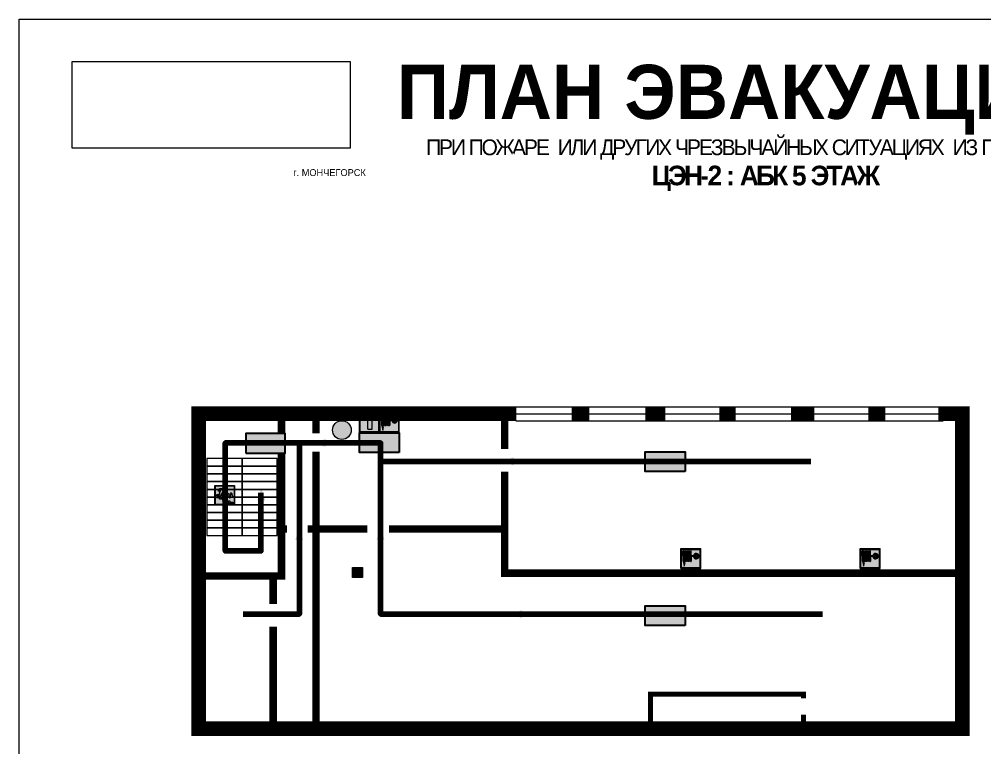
# Model space of a CAD drawing. Header units: millimetres. Extents: x 13810 to 67229, y 12374 to 21950.
# Drawn here: x 22937 to 23329.6, y 15434.5 to 15730.6 of the extents above; entities that cross this region are included whole.
import ezdxf

# ---------------------------------------------------------------- set-up
doc = ezdxf.new("R2010")
doc.units = ezdxf.units.MM
doc.layers.add('План_Штампы', color=7, linetype='Continuous')
doc.styles.add('обычный', font='arial.ttf')
picture_1 = doc.add_image_def('image1.jpg', size_in_pixel=(337, 105))

# ---------------------------------------------------------------- blocks, each defined once
blk = doc.blocks.new('вниз')
at = {"lineweight": 0, "true_color": 0xffffff}
h = blk.add_hatch(color=7, dxfattribs=at)
h.dxf.hatch_style = 1
h.paths.add_polyline_path([(40994.51, -4472.22), (40986.51, -4472.22), (40986.51, -4480.22), (40994.51, -4480.22)])
h.paths.add_polyline_path([(40994.31, -4472.42), (40994.31, -4480.01), (40986.71, -4480.01), (40986.71, -4472.42)], flags=16)
h.paths.add_polyline_path([(40988.43, -4473.53), (40989.43, -4473.53), (40990.19, -4473.96), (40990.19, -4474.6), (40991, -4474.6), (40991, -4475.06), (40989.73, -4475.06), (40989.73, -4474.46), (40989.3, -4475.18), (40990.17, -4475.7), (40990.17, -4477.11), (40989.63, -4477.11), (40989.63, -4476.01), (40988.94, -4475.59), (40988.94, -4476.46), (40988.94, -4476.46), (40987.47, -4476.46), (40987.26, -4476.46), (40987.26, -4475.92), (40988.4, -4475.92), (40988.4, -4475.2), (40989.1, -4473.99), (40988.66, -4473.99), (40988.24, -4474.7), (40987.86, -4474.47), (40988.41, -4473.56)], flags=0)
h.paths.add_polyline_path([(40990.55, -4473.29, -1), (40989.69, -4473.29, -1)], flags=0)
h.paths.add_polyline_path([(40988.85, -4476.89), (40988.85, -4477.43), (40990.1, -4477.43), (40990.1, -4477.99), (40991.34, -4477.99), (40991.34, -4478.54), (40992.59, -4478.54), (40992.59, -4479.09), (40993.83, -4479.09), (40993.83, -4479.52), (40992.17, -4479.52), (40992.17, -4478.97), (40990.91, -4478.97), (40990.91, -4478.41), (40989.68, -4478.41), (40989.68, -4477.86), (40988.43, -4477.86), (40988.43, -4477.31), (40987.6, -4477.31), (40987.18, -4477.31), (40987.18, -4476.89)], flags=0)
h.paths.add_polyline_path([(40991.61, -4475.33), (40993.12, -4476.2), (40992.9, -4475.27), (40993.48, -4475.6), (40993.83, -4476.88), (40992.56, -4477.22), (40991.97, -4476.88), (40992.9, -4476.61), (40991.38, -4475.74), (40991.58, -4475.39)], flags=0)
h.paths.add_polyline_path([(40990.19, -4473.96), (40989.43, -4473.53), (40988.43, -4473.53), (40988.41, -4473.56), (40987.86, -4474.47), (40988.24, -4474.7), (40988.66, -4473.99), (40989.1, -4473.99), (40988.4, -4475.2), (40988.4, -4475.92), (40987.26, -4475.92), (40987.26, -4476.46), (40987.47, -4476.46), (40988.94, -4476.46), (40988.94, -4476.27), (40988.94, -4475.59), (40989.63, -4476.01), (40989.63, -4477.11), (40990.17, -4477.11), (40990.17, -4475.7), (40989.3, -4475.18), (40989.73, -4474.46), (40989.73, -4475.06), (40991, -4475.06), (40991, -4474.6), (40990.19, -4474.6)], flags=0)
h.paths.add_polyline_path([(40990.55, -4473.29, 1), (40989.69, -4473.29, 1)], flags=0)
h.paths.add_polyline_path([(40991.61, -4475.33), (40991.58, -4475.39), (40991.38, -4475.74), (40992.9, -4476.61), (40991.97, -4476.88), (40992.56, -4477.22), (40993.83, -4476.88), (40993.48, -4475.6), (40992.9, -4475.27), (40993.12, -4476.2)], flags=0)
h.paths.add_polyline_path([(40990.1, -4477.43), (40988.85, -4477.43), (40988.85, -4476.89), (40987.18, -4476.89), (40987.18, -4477.31), (40987.6, -4477.31), (40988.43, -4477.31), (40988.43, -4477.86), (40989.68, -4477.86), (40989.68, -4478.41), (40990.91, -4478.41), (40990.91, -4478.97), (40992.17, -4478.97), (40992.17, -4479.52), (40993.83, -4479.52), (40993.83, -4479.09), (40992.59, -4479.09), (40992.59, -4478.54), (40991.34, -4478.54), (40991.34, -4477.99), (40990.1, -4477.99)], flags=0)
at = {"lineweight": 0}
h = blk.add_hatch(color=126, dxfattribs=at)
h.dxf.hatch_style = 1
h.paths.add_polyline_path([(40994.31, -4472.42), (40986.71, -4472.42), (40986.71, -4480.01), (40994.31, -4480.01)])
h.paths.add_polyline_path([(40988.43, -4473.53), (40989.43, -4473.53), (40990.19, -4473.96), (40990.19, -4474.6), (40991, -4474.6), (40991, -4475.06), (40989.73, -4475.06), (40989.73, -4474.46), (40989.3, -4475.18), (40990.17, -4475.7), (40990.17, -4477.11), (40989.63, -4477.11), (40989.63, -4476.01), (40988.94, -4475.59), (40988.94, -4476.46), (40988.94, -4476.46), (40987.47, -4476.46), (40987.26, -4476.46), (40987.26, -4475.92), (40988.4, -4475.92), (40988.4, -4475.2), (40989.1, -4473.99), (40988.66, -4473.99), (40988.24, -4474.7), (40987.86, -4474.47), (40988.41, -4473.56)], flags=16)
h.paths.add_polyline_path([(40990.55, -4473.29, -1), (40989.69, -4473.29, -1)], flags=16)
h.paths.add_polyline_path([(40988.85, -4476.89), (40988.85, -4477.43), (40990.1, -4477.43), (40990.1, -4477.99), (40991.34, -4477.99), (40991.34, -4478.54), (40992.59, -4478.54), (40992.59, -4479.09), (40993.83, -4479.09), (40993.83, -4479.52), (40992.17, -4479.52), (40992.17, -4478.97), (40990.91, -4478.97), (40990.91, -4478.41), (40989.68, -4478.41), (40989.68, -4477.86), (40988.43, -4477.86), (40988.43, -4477.31), (40987.6, -4477.31), (40987.18, -4477.31), (40987.18, -4476.89)], flags=16)
h.paths.add_polyline_path([(40991.61, -4475.33), (40993.12, -4476.2), (40992.9, -4475.27), (40993.48, -4475.6), (40993.83, -4476.88), (40992.56, -4477.22), (40991.97, -4476.88), (40992.9, -4476.61), (40991.38, -4475.74), (40991.58, -4475.39)], flags=16)
at = {"lineweight": 0, "true_color": 0xffffff}
h = blk.add_hatch(color=7, dxfattribs=at)
h.dxf.hatch_style = 1
h.paths.add_polyline_path([(40989.73, -4474.46), (40989.73, -4475.06), (40991, -4475.06), (40991, -4474.6), (40990.19, -4474.6), (40990.19, -4473.96), (40989.43, -4473.53), (40988.43, -4473.53), (40988.41, -4473.56), (40987.86, -4474.47), (40988.24, -4474.7), (40988.66, -4473.99), (40989.1, -4473.99), (40988.4, -4475.2), (40988.4, -4475.92), (40987.26, -4475.92), (40987.26, -4476.46), (40987.47, -4476.46), (40988.94, -4476.46), (40988.94, -4475.59), (40989.63, -4476.01), (40989.63, -4477.11), (40990.17, -4477.11), (40990.17, -4475.7), (40989.3, -4475.18)])
h.paths.add_polyline_path([(40989.69, -4473.29, 1), (40990.55, -4473.29, 1)])
h.paths.add_polyline_path([(40991.61, -4475.33), (40991.58, -4475.39), (40991.38, -4475.74), (40992.9, -4476.61), (40991.97, -4476.88), (40992.56, -4477.22), (40993.83, -4476.88), (40993.48, -4475.6), (40992.9, -4475.27), (40993.12, -4476.2)])
h.paths.add_polyline_path([(40990.1, -4477.43), (40988.85, -4477.43), (40988.85, -4476.89), (40987.18, -4476.89), (40987.18, -4477.31), (40987.6, -4477.31), (40988.43, -4477.31), (40988.43, -4477.86), (40989.68, -4477.86), (40989.68, -4478.41), (40990.91, -4478.41), (40990.91, -4478.97), (40992.17, -4478.97), (40992.17, -4479.52), (40993.83, -4479.52), (40993.83, -4479.09), (40992.59, -4479.09), (40992.59, -4478.54), (40991.34, -4478.54), (40991.34, -4477.99), (40990.1, -4477.99)])
at = {"color": 126, "lineweight": 0}
for points in [[(40986.51, -4472.22), (40994.51, -4472.22), (40994.51, -4480.22), (40986.51, -4480.22)], [(40986.71, -4472.42), (40994.31, -4472.42), (40994.31, -4480.01), (40986.71, -4480.01)]]:
    blk.add_lwpolyline(points, close=True, dxfattribs=at)
for points in [[(40987.47, -4476.46), (40987.26, -4476.46), (40987.26, -4475.92), (40988.4, -4475.92), (40988.4, -4475.2), (40989.1, -4473.99), (40988.66, -4473.99), (40988.24, -4474.7), (40987.86, -4474.47), (40988.41, -4473.56), (40988.43, -4473.53), (40989.43, -4473.53), (40990.19, -4473.96), (40990.19, -4474.6), (40991, -4474.6), (40991, -4475.06), (40989.73, -4475.06), (40989.73, -4474.46), (40989.3, -4475.18), (40990.17, -4475.7), (40990.17, -4477.11), (40989.63, -4477.11), (40989.63, -4476.01), (40988.94, -4475.59), (40988.94, -4476.46)], [(40987.6, -4477.31), (40987.18, -4477.31), (40987.18, -4476.89), (40988.85, -4476.89), (40988.85, -4477.43), (40990.1, -4477.43), (40990.1, -4477.99), (40991.34, -4477.99), (40991.34, -4478.54), (40992.59, -4478.54), (40992.59, -4479.09), (40993.83, -4479.09), (40993.83, -4479.52), (40992.17, -4479.52), (40992.17, -4478.97), (40990.91, -4478.97), (40990.91, -4478.41), (40989.68, -4478.41), (40989.68, -4477.86), (40988.43, -4477.86), (40988.43, -4477.31), (40987.6, -4477.31)], [(40987.47, -4476.46), (40988.94, -4476.46), (40988.94, -4476.27)], [(40991.58, -4475.39), (40991.38, -4475.74), (40992.9, -4476.61), (40991.97, -4476.88), (40992.56, -4477.22), (40993.83, -4476.88), (40993.48, -4475.6), (40992.9, -4475.27), (40993.12, -4476.2), (40991.61, -4475.33), (40991.58, -4475.39)]]:
    blk.add_lwpolyline(points, dxfattribs=at)
blk.add_circle((40990.12, -4473.29), 0.432, dxfattribs=at)
blk = doc.blocks.new('A$C32E8229D')
at = {"true_color": 0xffffff}
blk.add_hatch(color=7, dxfattribs=at).paths.add_polyline_path([(0, 0), (0, -8), (16, -8), (16, 0)])
h = blk.add_hatch(color=126)
h.paths.add_polyline_path([(0.2, -0.2), (15.8, -0.2), (15.8, -7.8), (0.2, -7.8)])
h.paths.add_polyline_path([(13.49, -2.05), (12.08, -2.05), (11.37, -2.63, 0.162397), (11.29, -2.84), (11.29, -3.63), (10.35, -3.63), (10.35, -4.05), (11.68, -4.05), (11.68, -3.48), (12.26, -4.28), (11.29, -5.1), (11.29, -6.78), (11.85, -6.78), (11.85, -5.44), (12.8, -4.64), (12.8, -5.94), (14.46, -5.94), (14.46, -5.39), (13.45, -5.39), (13.45, -3.97), (12.46, -2.59), (13.15, -2.59), (13.69, -3.34), (14.18, -3)], flags=16)
h.paths.add_polyline_path([(10.74, -1.82, 1), (11.8, -1.82, 1)], flags=16)
h.paths.add_polyline_path([(9.39, -3.59), (5.99, -3.59), (6.56, -3.03), (5.91, -3.03), (5.1, -3.83), (5.91, -4.64), (6.56, -4.64), (5.99, -4.09), (9.39, -4.09)], flags=16)
h.paths.add_polyline_path([(4.29, -1.08), (1.72, -1.08), (1.72, -6.6), (4.29, -6.6)], flags=16)
at = {"color": 126}
blk.add_lwpolyline([(16, -8), (0, -8), (0, 0), (16, 0)], close=True, dxfattribs=at)
blk = doc.blocks.new('A$C7B4425F7')
at = {"true_color": 0xffffff}
blk.add_hatch(color=7, dxfattribs=at).paths.add_polyline_path([(0, 0), (-16, 0), (-16, -8), (0, -8)])
h = blk.add_hatch(color=126)
h.paths.add_polyline_path([(-0.2, -0.2), (-15.8, -0.2), (-15.8, -7.8), (-0.2, -7.8)])
h.paths.add_polyline_path([(-11.76, -2.03), (-11.76, -3.66), (-11.17, -3.66, -0.568275), (-11.17, -6.18), (-12.58, -6.18), (-12.58, -2.03)], flags=16)
h.paths.add_polyline_path([(-13.33, -4.12, -0.495768), (-13.59, -6.18), (-15.03, -6.18), (-15.03, -2.03), (-13.59, -2.03, -0.487973)], flags=16)
h.paths.add_polyline_path([(-10.25, -2.03), (-9.48, -2.03), (-9.48, -6.18), (-10.25, -6.18)], flags=16)
h.paths.add_polyline_path([(-13.84, -3.69), (-14.24, -3.69), (-14.24, -3.03), (-13.9, -3.03, -0.692621)], flags=0)
h.paths.add_polyline_path([(-9.15, -2.03), (-8.4, -2.03), (-8.04, -3.07), (-7.68, -2.03), (-6.93, -2.03), (-7.64, -4.1), (-6.93, -6.18), (-7.68, -6.18), (-8.04, -5.14), (-8.4, -6.18), (-9.15, -6.18), (-8.44, -4.1)], flags=16)
h.paths.add_polyline_path([(-11.76, -4.46), (-11.42, -4.46, -0.692621), (-11.36, -5.12), (-11.76, -5.12)], flags=0)
h.paths.add_polyline_path([(-13.9, -5.2), (-14.24, -5.2), (-14.24, -4.55), (-13.84, -4.55, -0.708038)], flags=0)
edge = h.paths.add_edge_path(flags=16)
edge.add_ellipse((-5.51, -4.08), major_axis=(0, 2.05), ratio=0.586184, start_angle=0, end_angle=360)
edge = h.paths.add_edge_path(flags=0)
edge.add_ellipse((-5.51, -4.08), major_axis=(0, 1.14), ratio=0.454828, start_angle=0, end_angle=360)
h.paths.add_polyline_path([(-4.13, -4.96, 0.377264), (-3.48, -4.52, 0.0555), (-3.16, -2.03), (-1.66, -2.03), (-1.66, -4.96), (-0.96, -4.96), (-0.96, -7.01), (-1.75, -7.01), (-1.75, -6.18), (-3.3, -6.18), (-3.3, -7.02), (-4.13, -7.02)], flags=16)
h.paths.add_polyline_path([(-2.73, -2.91), (-2.28, -2.91), (-2.28, -4.96), (-3.05, -4.96, 0.079136)], flags=0)
at = {"color": 126}
blk.add_lwpolyline([(-16, -8), (0, -8), (0, 0), (-16, 0)], close=True, dxfattribs=at)
blk = doc.blocks.new('A$C7B8C2D5B')
at = {"lineweight": 0}
h = blk.add_hatch(color=5, dxfattribs=at)
h.dxf.hatch_style = 1
h.paths.add_polyline_path([(1.4, -3.02, 1), (-2.11, -3.02, 1)])
at = {"color": 5, "lineweight": 0}
blk.add_circle((-0.36, -3.02), 1.75, dxfattribs=at)
blk = doc.blocks.new('A$C3AD82952')
at = {"true_color": 0xf5f5ff}
h = blk.add_hatch(color=7, dxfattribs=at)
h.dxf.hatch_style = 1
h.paths.add_polyline_path([(8.21, 8.73, 0.414214), (7.89, 9.05), (7.22, 9.05), (7.22, 9.92), (7.59, 9.92, 1), (7.57, 10.36), (7.22, 10.36), (7.22, 10.6), (6.43, 10.6), (6.43, 10.36), (6.01, 10.36), (4.74, 9.59), (4.74, 8.69), (4.98, 8.73), (4.98, 9.26), (6.12, 9.91), (6.43, 9.91), (6.43, 9.05), (5.76, 9.05, 0.414214), (5.44, 8.73), (5.44, 2.2), (8.21, 2.2)], flags=0)
h.paths.add_polyline_path([(12.8, 12.8), (0, 12.8), (0, 0), (12.8, 0)])
h.paths.add_polyline_path([(0.51, 12.29), (12.29, 12.29), (12.29, 0.51), (0.51, 0.51)], flags=16)
h.paths.add_polyline_path([(4.74, 9.59), (6.01, 10.36), (6.43, 10.36), (6.43, 10.6), (7.22, 10.6), (7.22, 10.36), (7.59, 10.36, -0.94586), (7.59, 9.92), (7.22, 9.92), (7.22, 9.05), (7.89, 9.05, -0.414214), (8.21, 8.73), (8.21, 2.2), (5.44, 2.2), (5.44, 8.73, -0.414214), (5.76, 9.05), (6.43, 9.05), (6.43, 9.91), (6.12, 9.91), (4.98, 9.26), (4.98, 8.73), (4.74, 8.69)], flags=0)
h = blk.add_hatch(color=242)
h.dxf.hatch_style = 1
h.paths.add_polyline_path([(12.29, 12.29), (0.51, 12.29), (0.51, 0.51), (12.29, 0.51)])
h.paths.add_polyline_path([(4.74, 8.69), (4.74, 9.59), (6.01, 10.36), (6.43, 10.36), (6.43, 10.6), (7.22, 10.6), (7.22, 10.36), (7.59, 10.36, -0.94586), (7.59, 9.92), (7.22, 9.92), (7.22, 9.05), (7.89, 9.05, -0.414214), (8.21, 8.73), (8.21, 2.2), (5.44, 2.2), (5.44, 8.73, -0.414214), (5.76, 9.05), (6.43, 9.05), (6.43, 9.91), (6.12, 9.91), (4.98, 9.26), (4.98, 8.73)], flags=16)
h = blk.add_hatch(color=7, dxfattribs=at)
h.dxf.hatch_style = 1
h.paths.add_polyline_path([(8.21, 8.73, 0.414214), (7.89, 9.05), (7.22, 9.05), (7.22, 9.92), (7.59, 9.92, 1), (7.57, 10.36), (7.22, 10.36), (7.22, 10.6), (6.43, 10.6), (6.43, 10.36), (6.01, 10.36), (4.74, 9.59), (4.74, 8.69), (4.98, 8.73), (4.98, 9.26), (6.12, 9.91), (6.43, 9.91), (6.43, 9.05), (5.76, 9.05, 0.414214), (5.44, 8.73), (5.44, 2.2), (8.21, 2.2)])
at = {"color": 242, "lineweight": 5}
for p, q in [((0, 0), (0, 12.8)), ((0, 12.8), (12.8, 12.8)), ((12.8, 0), (12.8, 12.8)), ((6.01, 10.36), (4.74, 9.59)), ((4.74, 9.59), (4.74, 8.69)), ((4.74, 8.69), (4.98, 8.73)), ((4.98, 9.26), (6.12, 9.91)), ((4.98, 8.73), (4.98, 9.26)), ((5.44, 2.2), (5.44, 8.73)), ((5.76, 9.05), (6.43, 9.05)), ((6.01, 10.36), (6.43, 10.36)), ((6.12, 9.91), (6.43, 9.91)), ((7.22, 10.6), (6.43, 10.6)), ((6.43, 10.6), (6.43, 10.36)), ((6.43, 9.91), (6.43, 9.05)), ((7.22, 10.36), (7.22, 10.6)), ((7.59, 10.36), (7.22, 10.36)), ((7.22, 9.05), (7.22, 9.92)), ((7.59, 9.92), (7.22, 9.92)), ((7.89, 9.05), (7.22, 9.05)), ((8.21, 2.2), (8.21, 8.73)), ((0, 0), (12.8, 0)), ((5.44, 2.2), (8.21, 2.2))]:
    blk.add_line(p, q, dxfattribs=at)
blk.add_lwpolyline([(0.51, 12.29), (12.29, 12.29), (12.29, 0.51), (0.51, 0.51)], close=True, dxfattribs=at)
for centre, radius, start, end in [((5.76, 8.73), 0.32, 90, 180), ((7.58, 10.14), 0.223, 273.18746, 86.81254), ((7.89, 8.73), 0.32, 0, 90)]:
    blk.add_arc(centre, radius, start, end, dxfattribs=at)
blk = doc.blocks.new('A$C37112FD5')
at = {"true_color": 0xf5f5ff}
h = blk.add_hatch(color=7, dxfattribs=at)
h.dxf.hatch_style = 1
h.paths.add_polyline_path([(12.8, -7.4), (0, -7.4), (0, -20.2), (12.8, -20.2)])
h.paths.add_polyline_path([(12.29, -7.91), (12.29, -19.69), (0.51, -19.69), (0.51, -7.91)], flags=16)
h.paths.add_polyline_path([(4.98, -9.04, -0.42597), (5.17, -9.22), (5.17, -12.25), (5.17, -15.29, -0.432244), (4.98, -15.47), (4.83, -15.47, -0.42597), (4.64, -15.29), (4.64, -12.25), (4.64, -9.22, -0.432244), (4.83, -9.04)], flags=0)
h.paths.add_polyline_path([(4.28, -9.22), (4.28, -12.25), (4.28, -15.29, -0.432244), (4.09, -15.47), (3.94, -15.47, -0.42597), (3.75, -15.29), (3.75, -12.25), (3.75, -9.22, -0.432244), (3.94, -9.04), (4.09, -9.04, -0.42597)], flags=0)
h.paths.add_polyline_path([(5.72, -9.04), (5.87, -9.04, -0.42597), (6.06, -9.22), (6.06, -12.25), (6.06, -15.29, -0.432244), (5.87, -15.47), (5.72, -15.47, -0.42597), (5.53, -15.29), (5.53, -12.25), (5.53, -9.22, -0.432244)], flags=0)
h.paths.add_polyline_path([(6.42, -8.9), (6.5, -8.9, -0.42597), (6.69, -9.08), (6.69, -12.03), (8.21, -12.03, -15.824349), (8.21, -12.47), (6.69, -12.47), (6.69, -15.42, -0.432244), (6.5, -15.6), (6.42, -15.6)], flags=0)
h.paths.add_polyline_path([(3.39, -9.22), (3.39, -12.25), (3.39, -15.29, -0.432244), (3.2, -15.47), (3.05, -15.47, -0.42597), (2.85, -15.29), (2.85, -12.25), (2.85, -9.22, -0.432244), (3.05, -9.04), (3.2, -9.04, -0.42597)], flags=0)
h.paths.add_polyline_path([(2.5, -9.22), (2.5, -16.71), (1.96, -16.71), (1.96, -9.22, -0.432244), (2.15, -9.04), (2.31, -9.04, -0.42597)], flags=0)
h.paths.add_polyline_path([(1.61, -8.9), (1.61, -15.6), (1.57, -15.6, -0.42597), (1.37, -15.42), (1.37, -12.03), (1.37, -9.09, -0.432244), (1.57, -8.9)], flags=0)
h.paths.add_polyline_path([(9.76, -10.81), (9.76, -12.03), (8.49, -12.03, -0.336371)], flags=0)
h.paths.add_polyline_path([(8.49, -12.47), (9.76, -12.47), (9.76, -13.7, -0.336371)], flags=0)
h.paths.add_polyline_path([(10.11, -10.81, -0.336371), (11.38, -12.03), (10.11, -12.03)], flags=0)
h.paths.add_polyline_path([(10.11, -12.47), (11.38, -12.47, -0.336371), (10.11, -13.7)], flags=0)
h.paths.add_polyline_path([(2.5, -16.84), (2.5, -17.05), (1.97, -17.05), (1.97, -16.84)], flags=0)
h.paths.add_polyline_path([(2.5, -17.24, -0.033778), (2.24, -18.6, -0.033778), (1.97, -17.24)], flags=0)
h = blk.add_hatch(color=242)
h.dxf.hatch_style = 1
h.paths.add_polyline_path([(12.29, -7.91), (0.51, -7.91), (0.51, -19.69), (12.29, -19.69)])
h.paths.add_polyline_path([(6.42, -15.6), (6.42, -8.9), (6.5, -8.9, -0.42597), (6.69, -9.08), (6.69, -12.03), (8.21, -12.03, -15.824349), (8.21, -12.47), (6.69, -12.47), (6.69, -15.42, -0.432244), (6.5, -15.6)], flags=16)
h.paths.add_polyline_path([(5.87, -15.47), (5.72, -15.47, -0.42597), (5.53, -15.29), (5.53, -12.25), (5.53, -9.22, -0.432244), (5.72, -9.04), (5.87, -9.04, -0.42597), (6.06, -9.22), (6.06, -12.25), (6.06, -15.29, -0.432244)], flags=16)
h.paths.add_polyline_path([(4.98, -15.47), (4.83, -15.47, -0.42597), (4.64, -15.29), (4.64, -12.25), (4.64, -9.22, -0.432244), (4.83, -9.04), (4.98, -9.04, -0.42597), (5.17, -9.22), (5.17, -12.25), (5.17, -15.29, -0.432244)], flags=16)
h.paths.add_polyline_path([(4.09, -15.47), (3.94, -15.47, -0.42597), (3.75, -15.29), (3.75, -12.25), (3.75, -9.22, -0.432244), (3.94, -9.04), (4.09, -9.04, -0.42597), (4.28, -9.22), (4.28, -12.25), (4.28, -15.29, -0.432244)], flags=16)
h.paths.add_polyline_path([(3.2, -15.47), (3.05, -15.47, -0.42597), (2.85, -15.29), (2.85, -12.25), (2.85, -9.22, -0.432244), (3.05, -9.04), (3.2, -9.04, -0.42597), (3.39, -9.22), (3.39, -12.25), (3.39, -15.29, -0.432244)], flags=16)
h.paths.add_polyline_path([(2.5, -17.05), (1.97, -17.05), (1.97, -16.84), (2.5, -16.84)], flags=16)
h.paths.add_polyline_path([(2.5, -17.24, -0.033778), (2.24, -18.6, -0.033778), (1.97, -17.24)], flags=16)
h.paths.add_polyline_path([(2.5, -16.71), (1.96, -16.71), (1.96, -9.22, -0.432244), (2.15, -9.04), (2.31, -9.04, -0.42597), (2.5, -9.22)], flags=16)
h.paths.add_polyline_path([(1.61, -15.6), (1.57, -15.6, -0.42597), (1.37, -15.42), (1.37, -12.03), (1.37, -9.09, -0.432244), (1.57, -8.9), (1.61, -8.9)], flags=16)
h.paths.add_polyline_path([(8.49, -12.47), (9.76, -12.47), (9.76, -13.7, -0.336371)], flags=0)
h.paths.add_polyline_path([(10.11, -13.7), (10.11, -12.47), (11.38, -12.47, -0.336371)], flags=0)
h.paths.add_polyline_path([(8.49, -12.03, -0.336371), (9.76, -10.81), (9.76, -12.03)], flags=0)
h.paths.add_polyline_path([(10.11, -12.03), (10.11, -10.81, -0.336371), (11.38, -12.03)], flags=0)
h = blk.add_hatch(color=7, dxfattribs=at)
h.dxf.hatch_style = 1
h.paths.add_polyline_path([(1.61, -8.9), (1.57, -8.9, 0.432244), (1.37, -9.09), (1.37, -12.03), (1.37, -15.42, 0.42597), (1.57, -15.6), (1.61, -15.6)])
h.paths.add_polyline_path([(2.5, -9.22, 0.42597), (2.31, -9.04), (2.15, -9.04, 0.432244), (1.96, -9.22), (1.96, -16.71), (2.5, -16.71)])
h.paths.add_polyline_path([(2.5, -16.84), (1.97, -16.84), (1.97, -17.05), (2.5, -17.05)])
h.paths.add_polyline_path([(2.5, -17.24), (1.97, -17.24, 0.033778), (2.24, -18.6, 0.033778)])
h.paths.add_polyline_path([(3.39, -12.25), (3.39, -9.22, 0.42597), (3.2, -9.04), (3.05, -9.04, 0.432244), (2.85, -9.22), (2.85, -12.25), (2.85, -15.29, 0.42597), (3.05, -15.47), (3.2, -15.47, 0.432244), (3.39, -15.29)])
h.paths.add_polyline_path([(4.28, -12.25), (4.28, -9.22, 0.42597), (4.09, -9.04), (3.94, -9.04, 0.432244), (3.75, -9.22), (3.75, -12.25), (3.75, -15.29, 0.42597), (3.94, -15.47), (4.09, -15.47, 0.432244), (4.28, -15.29)])
h.paths.add_polyline_path([(5.17, -12.25), (5.17, -9.22, 0.42597), (4.98, -9.04), (4.83, -9.04, 0.432244), (4.64, -9.22), (4.64, -12.25), (4.64, -15.29, 0.42597), (4.83, -15.47), (4.98, -15.47, 0.432244), (5.17, -15.29)])
h.paths.add_polyline_path([(6.06, -12.25), (6.06, -9.22, 0.42597), (5.87, -9.04), (5.72, -9.04, 0.432244), (5.53, -9.22), (5.53, -12.25), (5.53, -15.29, 0.42597), (5.72, -15.47), (5.87, -15.47, 0.432244), (6.06, -15.29)])
h.paths.add_polyline_path([(6.69, -12.47), (8.21, -12.47, 15.824349), (8.21, -12.03), (6.69, -12.03), (6.69, -9.08, 0.42597), (6.5, -8.9), (6.42, -8.9), (6.42, -15.6), (6.5, -15.6, 0.432244), (6.69, -15.42)])
h.paths.add_polyline_path([(8.49, -12.47), (9.76, -12.47), (9.76, -13.7, -0.336371)], flags=16)
h.paths.add_polyline_path([(8.49, -12.03, -0.336371), (9.76, -10.81), (9.76, -12.03)], flags=16)
h.paths.add_polyline_path([(10.11, -12.47), (11.38, -12.47, -0.336371), (10.11, -13.7)], flags=16)
h.paths.add_polyline_path([(10.11, -12.03), (10.11, -10.81, -0.336371), (11.38, -12.03)], flags=16)
h = blk.add_hatch(color=242)
h.dxf.hatch_style = 1
h.paths.add_polyline_path([(9.76, -10.81, 0.336371), (8.49, -12.03), (9.76, -12.03)])
h.paths.add_polyline_path([(10.11, -10.81), (10.11, -12.03), (11.38, -12.03, 0.336371)])
h.paths.add_polyline_path([(11.38, -12.47), (10.11, -12.47), (10.11, -13.7, 0.336371)])
h.paths.add_polyline_path([(9.76, -12.47), (8.49, -12.47, 0.336371), (9.76, -13.7)])
at = {"color": 242, "lineweight": 5}
for p, q in [((0, -20.2), (0, -7.4)), ((0, -7.4), (12.8, -7.4)), ((1.37, -12.03), (1.37, -9.08)), ((1.37, -12.03), (1.37, -15.42)), ((1.57, -8.9), (1.61, -8.9)), ((1.61, -8.9), (1.61, -15.6)), ((1.96, -16.71), (1.96, -9.22)), ((2.15, -9.04), (2.31, -9.04)), ((2.5, -16.71), (2.5, -9.22)), ((2.85, -12.25), (2.85, -9.22)), ((2.85, -12.25), (2.85, -15.29)), ((3.05, -9.04), (3.2, -9.04)), ((3.39, -12.25), (3.39, -9.22)), ((3.39, -12.25), (3.39, -15.29)), ((3.75, -12.25), (3.75, -9.22)), ((3.75, -12.25), (3.75, -15.29)), ((3.94, -9.04), (4.09, -9.04)), ((4.28, -12.25), (4.28, -9.22)), ((4.28, -12.25), (4.28, -15.29)), ((4.64, -12.25), (4.64, -9.22)), ((4.64, -12.25), (4.64, -15.29)), ((4.83, -9.04), (4.98, -9.04)), ((5.17, -12.25), (5.17, -9.22)), ((5.17, -12.25), (5.17, -15.29)), ((5.53, -12.25), (5.53, -9.22)), ((5.53, -12.25), (5.53, -15.29)), ((5.72, -9.04), (5.87, -9.04)), ((6.06, -12.25), (6.06, -9.22)), ((6.06, -12.25), (6.06, -15.29)), ((6.42, -8.9), (6.42, -15.6)), ((6.5, -8.9), (6.42, -8.9)), ((6.69, -12.03), (6.69, -9.08)), ((8.21, -12.03), (6.69, -12.03)), ((9.76, -12.03), (8.49, -12.03)), ((9.76, -10.81), (9.76, -12.03)), ((10.11, -10.81), (10.11, -12.03)), ((11.38, -12.03), (10.11, -12.03)), ((12.8, -20.2), (12.8, -7.4)), ((1.57, -15.6), (1.61, -15.6)), ((1.96, -16.71), (2.5, -16.71)), ((1.97, -16.84), (2.5, -16.84)), ((1.97, -17.05), (1.97, -16.84)), ((2.5, -17.05), (1.97, -17.05)), ((1.97, -17.24), (2.5, -17.24)), ((2.5, -16.84), (2.5, -17.05)), ((3.05, -15.47), (3.2, -15.47)), ((3.94, -15.47), (4.09, -15.47)), ((4.83, -15.47), (4.98, -15.47)), ((5.72, -15.47), (5.87, -15.47)), ((6.42, -15.6), (6.5, -15.6)), ((8.21, -12.47), (6.69, -12.47)), ((6.69, -12.47), (6.69, -15.42)), ((9.76, -12.47), (8.49, -12.47)), ((9.76, -12.47), (9.76, -13.7)), ((11.38, -12.47), (10.11, -12.47)), ((10.11, -12.47), (10.11, -13.7)), ((0, -20.2), (12.8, -20.2))]:
    blk.add_line(p, q, dxfattribs=at)
blk.add_lwpolyline([(0.51, -7.91), (12.29, -7.91), (12.29, -19.69), (0.51, -19.69)], close=True, dxfattribs=at)
for centre, radius, start, end in [((1.56, -9.09), 0.182, 87.10267, 180.60715), ((2.15, -9.22), 0.182, 87.10267, 180.60715), ((2.32, -9.22), 0.182, 359.39285, 92.89733), ((3.04, -9.22), 0.182, 87.10267, 180.60715), ((3.21, -9.22), 0.182, 359.39285, 92.89733), ((3.93, -9.22), 0.182, 87.10267, 180.60715), ((4.1, -9.22), 0.182, 359.39285, 92.89733), ((4.82, -9.22), 0.182, 87.10267, 180.60715), ((4.99, -9.22), 0.182, 359.39285, 92.89733), ((5.71, -9.22), 0.182, 87.10267, 180.60715), ((5.88, -9.22), 0.182, 359.39285, 92.89733), ((6.51, -9.09), 0.182, 359.39285, 92.89733), ((9.93, -12.25), 1.74, 187.23185, 172.76815), ((9.93, -12.25), 1.46, 96.99266, 171.35851), ((9.93, -12.25), 1.46, 8.64149, 83.00734), ((1.56, -15.42), 0.182, 179.39285, 272.89733), ((12.17, -15.98), 10.27, 187.04098, 194.7793), ((-7.7, -15.98), 10.27, 345.2207, 352.95902), ((3.04, -15.29), 0.182, 179.39285, 272.89733), ((3.21, -15.29), 0.182, 267.10267, 0.60715), ((3.93, -15.29), 0.182, 179.39285, 272.89733), ((4.1, -15.29), 0.182, 267.10267, 0.60715), ((4.82, -15.29), 0.182, 179.39285, 272.89733), ((4.99, -15.29), 0.182, 267.10267, 0.60715), ((5.71, -15.29), 0.182, 179.39285, 272.89733), ((5.88, -15.29), 0.182, 267.10267, 0.60715), ((6.51, -15.42), 0.182, 267.10267, 0.60715), ((9.93, -12.25), 1.46, 188.64149, 263.00734), ((9.93, -12.25), 1.46, 276.99266, 351.35851)]:
    blk.add_arc(centre, radius, start, end, dxfattribs=at)

msp = doc.modelspace()

# ---------------------------------------------------------------- hatches: boundary and pattern name
at = {"lineweight": 0}
h = msp.add_hatch(color=256, dxfattribs=at)
h.dxf.hatch_style = 1
h.paths.add_polyline_path([(23076.52, 15507.79), (23072.48, 15507.79), (23072.48, 15503.76), (23076.52, 15503.76)])

# ---------------------------------------------------------------- linework, layer by layer
at = {"color": 126, "lineweight": 0, "true_color": 0x008754}
msp.add_lwpolyline([(22937.02, 15730.63), (23537.02, 15730.63), (23537.02, 15335.63), (22937.02, 15335.63)], close=True, dxfattribs=at)
at = {"lineweight": 100, "const_width": 6}
for points in [[(23139.15, 15570.29), (23010, 15570.29), (23010, 15442.21), (23320.46, 15442.21), (23320.46, 15570.29), (23310.74, 15570.29)], [(23161.65, 15570.29), (23168.82, 15570.29)], [(23191.54, 15570.29), (23199.75, 15570.29)], [(23228.27, 15570.29), (23221.64, 15570.29)], [(23260.35, 15570.29), (23250.76, 15570.29)], [(23289.12, 15570.29), (23282.32, 15570.29)]]:
    msp.add_lwpolyline(points, dxfattribs=at)
at = {"lineweight": 0}
for points in [[(23138.7, 15573.05), (23312.5, 15573.05)], [(23139.15, 15570.29), (23312.96, 15570.29)], [(23138.89, 15567.44), (23312.7, 15567.44)]]:
    msp.add_lwpolyline(points, dxfattribs=at)
for points, const_width in [([(23043.63, 15569.73), (23043.63, 15562.26)], 3), ([(23057.7, 15569.32), (23057.7, 15562.26)], 3), ([(23134.35, 15555.88), (23134.35, 15569.57)], 3), ([(23043.63, 15554.46), (23043.63, 15504.36), (23011.14, 15504.36)], 3), ([(23057.7, 15554.86), (23057.7, 15441.6)], 3), ([(23087.34, 15523.4), (23134.35, 15523.4), (23134.35, 15546.7)], 3), ([(23043.63, 15523.4), (23045.82, 15523.4)], 3), ([(23054.26, 15523.4), (23078.56, 15523.4)], 3), ([(23134.35, 15523.4), (23134.35, 15505.46), (23320.09, 15505.46)], 3), ([(23040.25, 15504.36), (23040.25, 15492.94)], 3), ([(23040.25, 15483.72), (23040.25, 15442.22)], 3), ([(23193.64, 15441.81), (23193.64, 15456.28), (23255.91, 15456.28), (23255.91, 15454.61)], 2), ([(23255.91, 15447.92), (23255.91, 15441.7)], 2)]:
    msp.add_lwpolyline(points, dxfattribs=dict(at, const_width=const_width))
at = {"color": 126, "lineweight": 100, "true_color": 0x008754}
for points in [[(23035.3, 15538.11), (23035.3, 15514.48), (23020.77, 15514.48), (23020.77, 15558.43), (23083.9, 15558.43), (23083.9, 15488.84), (23263.69, 15488.84)], [(23028.03, 15488.81), (23050.91, 15488.81), (23050.91, 15558.43)], [(23258.92, 15550.9), (23083.9, 15550.9)]]:
    msp.add_lwpolyline(points, dxfattribs=at)
at = {"lineweight": 0}
for points in [[(23013.34, 15548.92), (23027.64, 15548.92), (23027.64, 15552.05), (23013.34, 15552.05)], [(23027.64, 15548.92), (23041.94, 15548.92), (23041.94, 15552.05), (23027.64, 15552.05)], [(23013.34, 15545.79), (23027.64, 15545.79), (23027.64, 15548.92), (23013.34, 15548.92)], [(23013.34, 15542.66), (23027.64, 15542.66), (23027.64, 15545.79), (23013.34, 15545.79)], [(23027.64, 15545.79), (23041.94, 15545.79), (23041.94, 15548.92), (23027.64, 15548.92)], [(23027.64, 15542.66), (23041.94, 15542.66), (23041.94, 15545.79), (23027.64, 15545.79)], [(23013.34, 15539.53), (23027.64, 15539.53), (23027.64, 15542.66), (23013.34, 15542.66)], [(23027.64, 15539.53), (23041.94, 15539.53), (23041.94, 15542.66), (23027.64, 15542.66)], [(23013.34, 15536.4), (23027.64, 15536.4), (23027.64, 15539.53), (23013.34, 15539.53)], [(23027.64, 15536.4), (23041.94, 15536.4), (23041.94, 15539.53), (23027.64, 15539.53)], [(23013.34, 15533.27), (23027.64, 15533.27), (23027.64, 15536.4), (23013.34, 15536.4)], [(23027.64, 15533.27), (23041.94, 15533.27), (23041.94, 15536.4), (23027.64, 15536.4)], [(23013.34, 15530.15), (23027.64, 15530.15), (23027.64, 15533.27), (23013.34, 15533.27)], [(23013.34, 15527.02), (23027.64, 15527.02), (23027.64, 15530.15), (23013.34, 15530.15)], [(23027.64, 15530.15), (23041.94, 15530.15), (23041.94, 15533.27), (23027.64, 15533.27)], [(23027.64, 15527.02), (23041.94, 15527.02), (23041.94, 15530.15), (23027.64, 15530.15)], [(23013.34, 15523.89), (23027.64, 15523.89), (23027.64, 15527.02), (23013.34, 15527.02)], [(23027.64, 15523.89), (23041.94, 15523.89), (23041.94, 15527.02), (23027.64, 15527.02)], [(23013.34, 15520.76), (23027.64, 15520.76), (23027.64, 15523.89), (23013.34, 15523.89)], [(23027.64, 15520.76), (23041.94, 15520.76), (23041.94, 15523.89), (23027.64, 15523.89)], [(23072.48, 15507.79), (23076.52, 15507.79), (23076.52, 15503.76), (23072.48, 15503.76)]]:
    msp.add_lwpolyline(points, close=True, dxfattribs=at)
at = {"layer": 'План_Штампы', "color": 126, "true_color": 0x008754}
for points in [[(23061.57, 15560), (23061.57, 15556.81), (23056.67, 15558.38)], [(23137.99, 15552.49), (23137.99, 15549.3), (23133.09, 15550.87)], [(23037.01, 15535.11), (23033.82, 15535.11), (23035.4, 15540.01)], [(23052.45, 15518.92), (23049.26, 15518.93), (23050.83, 15523.82)], [(23085.51, 15519.11), (23082.32, 15519.12), (23083.9, 15524.01)], [(23141.45, 15490.41), (23141.45, 15487.22), (23136.55, 15488.8)]]:
    msp.add_solid(points, dxfattribs=at)

# ---------------------------------------------------------------- block references
for name, p, xscale, yscale, zscale in [('A$C3AD82952', (23075.35, 15562.56), 0.6300000000000001, 0.6300000000000001, 0.6300000000000001), ('A$C37112FD5', (23083.41, 15575.29), 0.6299983876571059, 0.6299983876571059, 0.6299983876571059), ('A$C7B8C2D5B', (23068.97, 15570.21), 2.177419353276491, 2.177419353276491, 2.177419353276491), ('A$C37112FD5', (23206.02, 15520.08), 0.6299983876571059, 0.6299983876571059, 0.6299983876571059), ('A$C37112FD5', (23278.95, 15520.08), 0.6299983876571059, 0.6299983876571059, 0.6299983876571059)]:
    msp.add_blockref(name, p, dxfattribs=dict(xscale=xscale, yscale=yscale, zscale=zscale))
at = {"color": 126, "true_color": 0x008754}
msp.add_blockref('вниз', (-17969.94, 20013.35), dxfattribs=at)
at = {"layer": 'План_Штампы'}
msp.add_blockref('A$C7B4425F7', (23045.12, 15562.24), dxfattribs=at)
at = {"layer": 'План_Штампы', "color": 126, "true_color": 0x008754, "xscale": 1.012510887696, "yscale": 1.012510887696, "zscale": 1.012510887696, "rotation": 359.9978653237144}
for p in [(23075.35, 15562.56), (23191.54, 15554.84), (23191.54, 15492.24)]:
    msp.add_blockref('A$C32E8229D', p, dxfattribs=at)

# ---------------------------------------------------------------- texts
at = {"lineweight": 0, "style": 'обычный'}
for s, insert, char_height, width, attachment_point in [('{\\fProxima Nova Rg|b1|i0|c204|p2;ПЛАН ЭВАКУАЦИИ}', (23090.59, 15712.14), 22, 493.8901, 1), ('\\pi-8.4,l8.4,t8.4;{\\fProxima Nova Rg|b0|i0|c204|p2;г. МОНЧЕГОРСК\\H1.1997x; }', (23063.16, 15668.3), 2.8, 126.6484, 5)]:
    msp.add_mtext(s, dxfattribs=dict(at, insert=insert, char_height=char_height, width=width, attachment_point=attachment_point))
at = {"color": 0, "lineweight": 0, "insert": (23239.89, 15681.98), "char_height": 8, "width": 449.2158, "attachment_point": 5, "style": 'обычный'}
msp.add_mtext('{\\fArial Black|b1|i0|c204|p34;\\H2x;\\T0.85;  \\fArial Narrow|b0|i0|c204|p34;\\H0.8x;\\W0.9;\\P\\fProxima Nova Rg|b0|i0|c204|p2;\\H0.5x;\\W1;\\C256;ПРИ ПОЖАРЕ  ИЛИ ДРУГИХ ЧРЕЗВЫЧАЙНЫХ СИТУАЦИЯХ  ИЗ ПОМЕЩЕНИЙ \\fProxima Nova Rg|b1|i0|c204|p2;\\H1.25x;\\PЦЭН-2 : АБК 5 ЭТАЖ}', dxfattribs=at)

# ---------------------------------------------------------------- pictures from other files: only their frames are drawn
at = {"color": 7, "lineweight": 0, "true_color": 0xf5f5ff}
image = msp.add_image(picture_1, insert=(22958.51, 15678.22), size_in_units=(113.11, 35.24), dxfattribs=at)
image.dxf.flags = 7

doc.saveas('drawing.dxf')
